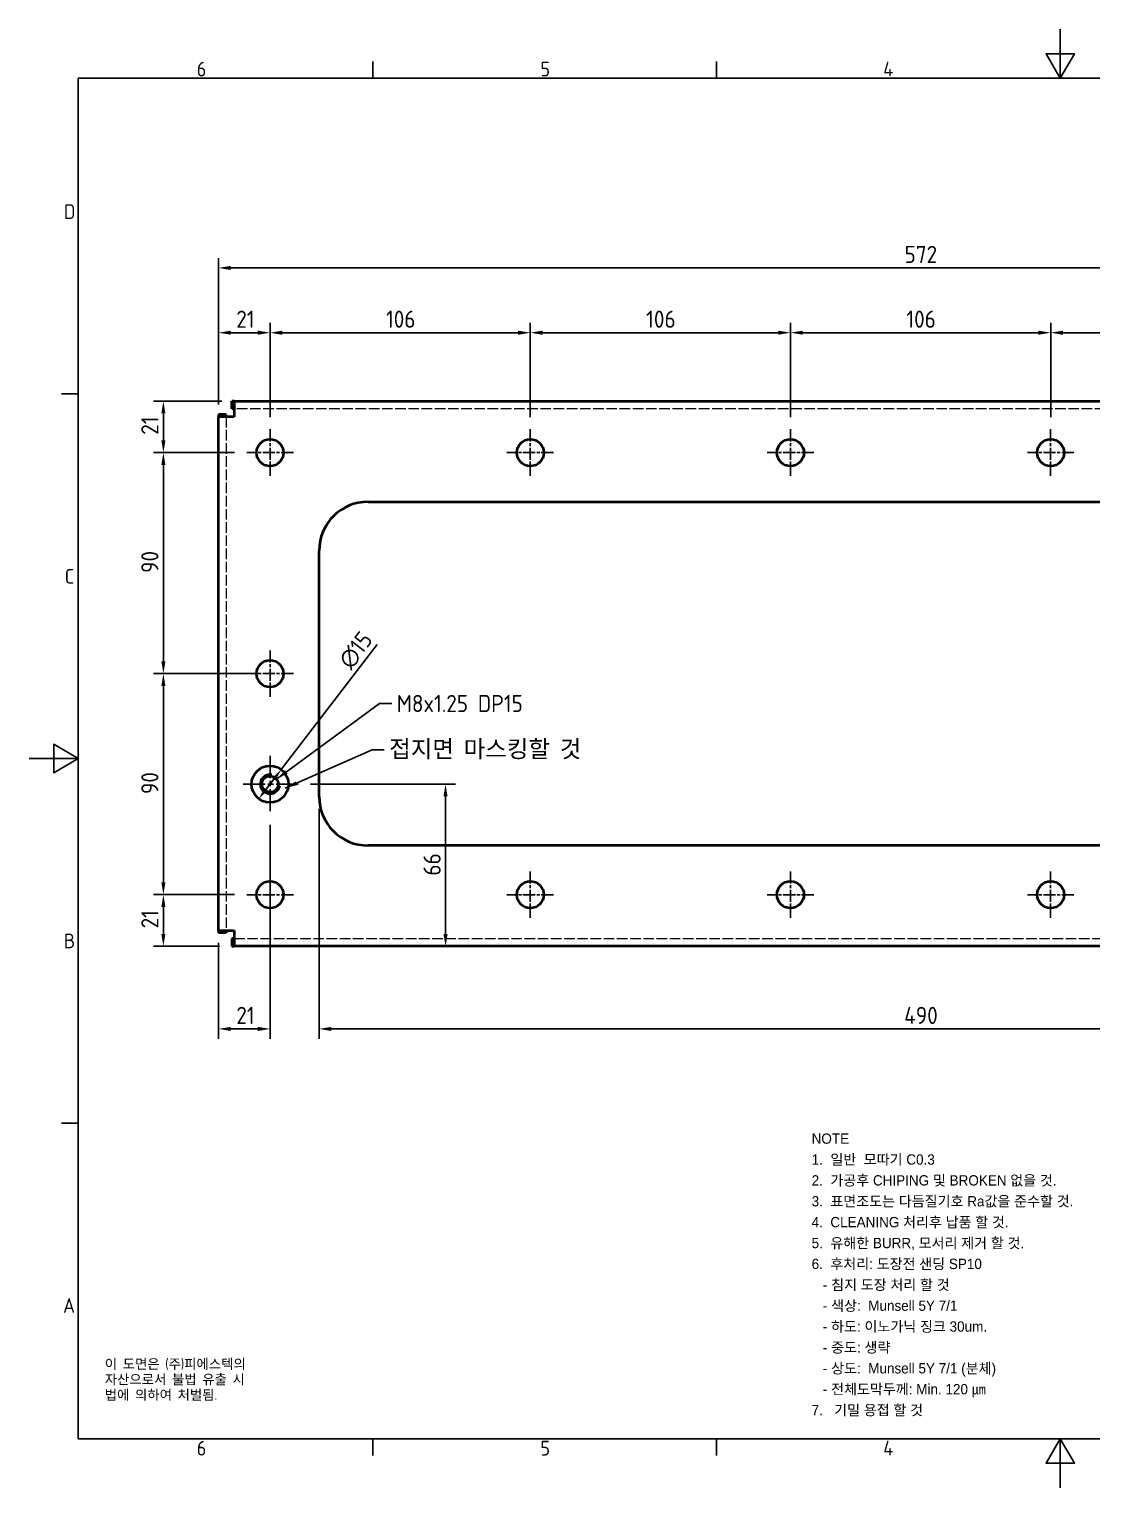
# Model space of a CAD drawing. Header units: millimetres. Extents: x 0 to 840, y 0 to 594.
# Drawn here: x 0 to 433, y 0 to 594 of the extents above; entities that cross this region are included whole.
import ezdxf

# ---------------------------------------------------------------- set-up
doc = ezdxf.new("R2010")
doc.units = ezdxf.units.MM
doc.header["$LTSCALE"] = 2
doc.linetypes.add('CHAIN', pattern=[0.3543, 0.2362, -0.0295, 0.0591, -0.0295])
doc.linetypes.add('DASHED', pattern=[0.2067, 0.1654, -0.0413])
doc.layers.get('0').update_dxf_attribs({"color": 3, "lineweight": 25})
for name, color, linetype, lineweight in [('가려진 것(ISO)', 2, 'DASHED', 18), ('가시적인 것(ISO)', 3, 'Continuous', 40), ('가시적인 좁은 것(ISO)', 3, 'Continuous', 35), ('경계(ISO)', 7, 'Continuous', 25), ('기호(ISO)', 5, 'Continuous', 25), ('중심 표식(ISO)', 1, 'Continuous', 25), ('치수(ISO)', 2, 'Continuous', 25)]:
    doc.layers.add(name, color=color, linetype=linetype, lineweight=lineweight)
doc.styles.add('ISO Proportional', font='arial.ttf')
doc.styles.add('문자 텍스트_M2B', font='isocp.shx')
doc.styles.add('문자 텍스트_PSTEK_POSCO', font='isocp.shx')
doc.styles.add('치수 텍스트_PSTEK_POSCO', font='isocp.shx')
doc.dimstyles.new('치수_PSTEK_POSCO', dxfattribs={"dimscale": 2, "dimtxt": 3.5, "dimasz": 2.5, "dimexe": 2, "dimexo": 2.5, "dimgap": 1, "dimtad": 1, "dimrnd": 1e-08, "dimdsep": 46, "dimtxsty": '치수 텍스트_PSTEK_POSCO', "dimcen": 0.09, "dimdle": 10, "dimclrd": 7, "dimclre": 7, "dimclrt": 2, "dimadec": 1, "dimazin": 2, "dimtfac": 1, "dimtmove": 0, "dimatfit": 3, "dimfxl": 0, "dimtolj": 1, "dimlwd": -1, "dimlwe": -1, "dimarcsym": 0})
doc.dimstyles.new('치수_PSTEK_POSCO$7', dxfattribs={"dimscale": 2, "dimtxt": 3.5, "dimasz": 2.5, "dimexe": 2, "dimexo": 2.5, "dimgap": 1, "dimtad": 1, "dimrnd": 1e-08, "dimdsep": 46, "dimtxsty": '치수 텍스트_PSTEK_POSCO', "dimcen": 0.09, "dimdle": 10, "dimclrd": 7, "dimclre": 7, "dimclrt": 2, "dimadec": 1, "dimazin": 2, "dimtfac": 1, "dimtmove": 0, "dimatfit": 3, "dimfxl": 0, "dimtolj": 1, "dimlwd": -1, "dimlwe": -1, "dimarcsym": 0})

# ---------------------------------------------------------------- blocks, each defined once
blk = doc.blocks.new('경계 Default Border')
at = {"layer": '경계(ISO)'}
for p, q in [((70, 287), (70, 290.4)), ((140, 287), (140, 290.4)), ((10, 222.75), (6.6, 222.75)), ((10, 74.25), (6.6, 74.25)), ((70, 10), (70, 6.6)), ((140, 10), (140, 6.6))]:
    blk.add_line(p, q, dxfattribs=at)
at = {"layer": '경계(ISO)', "flags": 128}
for points in [[(210, 297), (210, 287), (207.11, 292), (212.89, 292), (210, 287)], [(10, 10), (10, 287), (410, 287), (410, 10), (10, 10)], [(0, 148.5), (10, 148.5), (5, 151.39), (5, 145.61), (10, 148.5)], [(210, 0), (210, 10), (207.11, 5), (212.89, 5), (210, 10)]]:
    blk.add_lwpolyline(points, dxfattribs=at)
at = {"layer": '경계(ISO)', "color": 2, "char_height": 3, "attachment_point": 7, "style": '문자 텍스트_M2B'}
for s, insert in [('6', (34.14, 287.37)), ('5', (104.14, 287.37)), ('4', (173.97, 287.4)), ('D', (7.08, 258.35)), ('C', (7.24, 184.1)), ('B', (7.08, 109.85)), ('A', (6.91, 35.62)), ('6', (34.14, 6.57)), ('5', (104.14, 6.57)), ('4', (173.97, 6.6))]:
    blk.add_mtext(s, dxfattribs=dict(at, insert=insert))
blk = doc.blocks.new('*D22')
at = {"layer": 'Defpoints', "color": 0, "transparency": 16777216}
for p in [(98.12, 470.39), (77.12, 436.15), (98.12, 431.05)]:
    blk.add_point(p, dxfattribs=at)
at = {"layer": '치수(ISO)', "color": 7, "transparency": 16777216}
for p, q in [((77.12, 441.15), (77.12, 474.39)), ((82.12, 470.39), (93.12, 470.39)), ((98.12, 436.05), (98.12, 474.39))]:
    blk.add_line(p, q, dxfattribs=at)
for points in [[(82.12, 471.23), (82.12, 469.56), (77.12, 470.39)], [(93.12, 471.23), (93.12, 469.56), (98.12, 470.39)]]:
    blk.add_solid(points, dxfattribs=at)
at = {"layer": '치수(ISO)', "color": 2, "transparency": 16777216, "insert": (84.36, 475.89), "char_height": 7, "attachment_point": 4, "style": '치수 텍스트_PSTEK_POSCO'}
blk.add_mtext('\\A1;21', dxfattribs=at)
blk = doc.blocks.new('*D23')
at = {"layer": 'Defpoints', "color": 0, "transparency": 16777216}
for p in [(204.12, 470.39), (98.12, 431.05), (204.12, 431.05)]:
    blk.add_point(p, dxfattribs=at)
at = {"layer": '치수(ISO)', "color": 7, "transparency": 16777216}
for p, q in [((98.12, 436.05), (98.12, 474.39)), ((103.12, 470.39), (199.12, 470.39)), ((204.12, 436.05), (204.12, 474.39))]:
    blk.add_line(p, q, dxfattribs=at)
for points in [[(103.12, 471.23), (103.12, 469.56), (98.12, 470.39)], [(199.12, 471.23), (199.12, 469.56), (204.12, 470.39)]]:
    blk.add_solid(points, dxfattribs=at)
at = {"layer": '치수(ISO)', "color": 2, "transparency": 16777216, "insert": (145.36, 475.89), "char_height": 7, "attachment_point": 4, "style": '치수 텍스트_PSTEK_POSCO'}
blk.add_mtext('\\A1;106', dxfattribs=at)
blk = doc.blocks.new('*D26')
at = {"layer": 'Defpoints', "color": 0, "transparency": 16777216}
for p in [(54.67, 331.55), (98.12, 331.55), (88.62, 241.55)]:
    blk.add_point(p, dxfattribs=at)
at = {"layer": '치수(ISO)', "color": 7, "transparency": 16777216}
for p, q in [((93.12, 331.55), (50.67, 331.55)), ((54.67, 246.55), (54.67, 326.55)), ((83.62, 241.55), (50.67, 241.55))]:
    blk.add_line(p, q, dxfattribs=at)
for points in [[(53.84, 326.55), (55.5, 326.55), (54.67, 331.55)], [(53.84, 246.55), (55.5, 246.55), (54.67, 241.55)]]:
    blk.add_solid(points, dxfattribs=at)
at = {"layer": '치수(ISO)', "color": 2, "transparency": 16777216, "insert": (49.17, 282.53), "char_height": 7, "attachment_point": 4, "rotation": 90, "style": '치수 텍스트_PSTEK_POSCO'}
blk.add_mtext('\\A1;90', dxfattribs=at)
blk = doc.blocks.new('*D27')
at = {"layer": 'Defpoints', "color": 0, "transparency": 16777216}
for p in [(54.67, 442.55), (83.52, 442.55), (88.62, 421.55)]:
    blk.add_point(p, dxfattribs=at)
at = {"layer": '치수(ISO)', "color": 7, "transparency": 16777216}
for p, q in [((78.52, 442.55), (50.67, 442.55)), ((54.67, 426.55), (54.67, 437.55)), ((83.62, 421.55), (50.67, 421.55))]:
    blk.add_line(p, q, dxfattribs=at)
for points in [[(53.84, 437.55), (55.5, 437.55), (54.67, 442.55)], [(53.84, 426.55), (55.5, 426.55), (54.67, 421.55)]]:
    blk.add_solid(points, dxfattribs=at)
at = {"layer": '치수(ISO)', "color": 2, "transparency": 16777216, "insert": (49.17, 428.83), "char_height": 7, "attachment_point": 4, "rotation": 90, "style": '치수 텍스트_PSTEK_POSCO'}
blk.add_mtext('\\A1;21', dxfattribs=at)
blk = doc.blocks.new('*D28')
at = {"layer": 'Defpoints', "color": 0, "transparency": 16777216}
for p in [(54.67, 421.55), (88.62, 421.55), (98.12, 331.55)]:
    blk.add_point(p, dxfattribs=at)
at = {"layer": '치수(ISO)', "color": 7, "transparency": 16777216}
for p, q in [((83.62, 421.55), (50.67, 421.55)), ((54.67, 336.55), (54.67, 416.55)), ((93.12, 331.55), (50.67, 331.55))]:
    blk.add_line(p, q, dxfattribs=at)
for points in [[(53.84, 416.55), (55.5, 416.55), (54.67, 421.55)], [(53.84, 336.55), (55.5, 336.55), (54.67, 331.55)]]:
    blk.add_solid(points, dxfattribs=at)
at = {"layer": '치수(ISO)', "color": 2, "transparency": 16777216, "insert": (49.17, 372.57), "char_height": 7, "attachment_point": 4, "rotation": 90, "style": '치수 텍스트_PSTEK_POSCO'}
blk.add_mtext('\\A1;90', dxfattribs=at)
blk = doc.blocks.new('*D29')
at = {"layer": 'Defpoints', "color": 0, "transparency": 16777216}
for p in [(118.12, 281.55), (608.12, 281.55), (608.12, 186.88)]:
    blk.add_point(p, dxfattribs=at)
at = {"layer": '치수(ISO)', "color": 7, "transparency": 16777216}
for p, q in [((118.12, 276.55), (118.12, 182.88)), ((608.12, 276.55), (608.12, 182.88)), ((123.12, 186.88), (603.12, 186.88))]:
    blk.add_line(p, q, dxfattribs=at)
for points in [[(123.12, 187.71), (123.12, 186.04), (118.12, 186.88)], [(603.12, 187.71), (603.12, 186.04), (608.12, 186.88)]]:
    blk.add_solid(points, dxfattribs=at)
at = {"layer": '치수(ISO)', "color": 2, "transparency": 16777216, "insert": (356.45, 192.38), "char_height": 7, "attachment_point": 4, "style": '치수 텍스트_PSTEK_POSCO'}
blk.add_mtext('\\A1;490', dxfattribs=at)
blk = doc.blocks.new('*D35')
at = {"layer": 'Defpoints', "color": 0, "transparency": 16777216}
for p in [(649.12, 496.77), (77.12, 436.15), (649.12, 436.15)]:
    blk.add_point(p, dxfattribs=at)
at = {"layer": '치수(ISO)', "color": 7, "transparency": 16777216}
for p, q in [((77.12, 441.15), (77.12, 500.77)), ((649.12, 441.15), (649.12, 500.77)), ((82.12, 496.77), (644.12, 496.77))]:
    blk.add_line(p, q, dxfattribs=at)
for points in [[(82.12, 497.61), (82.12, 495.94), (77.12, 496.77)], [(644.12, 497.61), (644.12, 495.94), (649.12, 496.77)]]:
    blk.add_solid(points, dxfattribs=at)
at = {"layer": '치수(ISO)', "color": 2, "transparency": 16777216, "insert": (356.6, 502.27), "char_height": 7, "attachment_point": 4, "style": '치수 텍스트_PSTEK_POSCO'}
blk.add_mtext('\\A1;572', dxfattribs=at)
blk = doc.blocks.new('*D36')
at = {"layer": 'Defpoints', "color": 0, "transparency": 16777216}
for p in [(88.62, 241.55), (54.67, 220.55), (82.58, 220.55)]:
    blk.add_point(p, dxfattribs=at)
at = {"layer": '치수(ISO)', "color": 7, "transparency": 16777216}
for p, q in [((83.62, 241.55), (50.67, 241.55)), ((54.67, 236.55), (54.67, 225.55)), ((77.58, 220.55), (50.67, 220.55))]:
    blk.add_line(p, q, dxfattribs=at)
for points in [[(53.84, 236.55), (55.5, 236.55), (54.67, 241.55)], [(53.84, 225.55), (55.5, 225.55), (54.67, 220.55)]]:
    blk.add_solid(points, dxfattribs=at)
at = {"layer": '치수(ISO)', "color": 2, "transparency": 16777216, "insert": (49.17, 227.81), "char_height": 7, "attachment_point": 4, "rotation": 90, "style": '치수 텍스트_PSTEK_POSCO'}
blk.add_mtext('\\A1;21', dxfattribs=at)
blk = doc.blocks.new('*D37')
at = {"layer": 'Defpoints', "color": 0, "transparency": 16777216}
for p in [(310.12, 470.39), (204.12, 431.05), (310.12, 431.05)]:
    blk.add_point(p, dxfattribs=at)
at = {"layer": '치수(ISO)', "color": 7, "transparency": 16777216}
for p, q in [((204.12, 436.05), (204.12, 474.39)), ((209.12, 470.39), (305.12, 470.39)), ((310.12, 436.05), (310.12, 474.39))]:
    blk.add_line(p, q, dxfattribs=at)
for points in [[(209.12, 471.23), (209.12, 469.56), (204.12, 470.39)], [(305.12, 471.23), (305.12, 469.56), (310.12, 470.39)]]:
    blk.add_solid(points, dxfattribs=at)
at = {"layer": '치수(ISO)', "color": 2, "transparency": 16777216, "insert": (251.34, 475.89), "char_height": 7, "attachment_point": 4, "style": '치수 텍스트_PSTEK_POSCO'}
blk.add_mtext('\\A1;106', dxfattribs=at)
blk = doc.blocks.new('*D38')
at = {"layer": 'Defpoints', "color": 0, "transparency": 16777216}
for p in [(416.12, 470.39), (310.12, 431.05), (416.12, 431.05)]:
    blk.add_point(p, dxfattribs=at)
at = {"layer": '치수(ISO)', "color": 7, "transparency": 16777216}
for p, q in [((310.12, 436.05), (310.12, 474.39)), ((315.12, 470.39), (411.12, 470.39)), ((416.12, 436.05), (416.12, 474.39))]:
    blk.add_line(p, q, dxfattribs=at)
for points in [[(315.12, 471.23), (315.12, 469.56), (310.12, 470.39)], [(411.12, 471.23), (411.12, 469.56), (416.12, 470.39)]]:
    blk.add_solid(points, dxfattribs=at)
at = {"layer": '치수(ISO)', "color": 2, "transparency": 16777216, "insert": (357.34, 475.89), "char_height": 7, "attachment_point": 4, "style": '치수 텍스트_PSTEK_POSCO'}
blk.add_mtext('\\A1;106', dxfattribs=at)
blk = doc.blocks.new('*D39')
at = {"layer": 'Defpoints', "color": 0, "transparency": 16777216}
for p in [(522.12, 470.39), (416.12, 431.05), (522.12, 431.05)]:
    blk.add_point(p, dxfattribs=at)
at = {"layer": '치수(ISO)', "color": 7, "transparency": 16777216}
for p, q in [((416.12, 436.05), (416.12, 474.39)), ((421.12, 470.39), (517.12, 470.39)), ((522.12, 436.05), (522.12, 474.39))]:
    blk.add_line(p, q, dxfattribs=at)
for points in [[(421.12, 471.23), (421.12, 469.56), (416.12, 470.39)], [(517.12, 471.23), (517.12, 469.56), (522.12, 470.39)]]:
    blk.add_solid(points, dxfattribs=at)
at = {"layer": '치수(ISO)', "color": 2, "transparency": 16777216, "insert": (463.34, 475.89), "char_height": 7, "attachment_point": 4, "style": '치수 텍스트_PSTEK_POSCO'}
blk.add_mtext('\\A1;106', dxfattribs=at)
blk = doc.blocks.new('*D41')
at = {"layer": 'Defpoints', "color": 0, "transparency": 16777216}
for p in [(109.62, 286.55), (169.62, 286.55), (169.62, 220.55)]:
    blk.add_point(p, dxfattribs=at)
at = {"layer": '치수(ISO)', "color": 7, "transparency": 16777216}
for p, q in [((114.62, 286.55), (173.62, 286.55)), ((169.62, 225.55), (169.62, 281.55))]:
    blk.add_line(p, q, dxfattribs=at)
for points in [[(168.78, 281.55), (170.45, 281.55), (169.62, 286.55)], [(168.78, 225.55), (170.45, 225.55), (169.62, 220.55)]]:
    blk.add_solid(points, dxfattribs=at)
at = {"layer": '치수(ISO)', "color": 2, "transparency": 16777216, "insert": (164.12, 249.31), "char_height": 7, "attachment_point": 4, "rotation": 90, "style": '치수 텍스트_PSTEK_POSCO'}
blk.add_mtext('\\A1;66', dxfattribs=at)
blk = doc.blocks.new('*D42')
at = {"layer": 'Defpoints', "color": 0, "transparency": 16777216}
for p in [(98.12, 275.05), (77.12, 226.95), (77.12, 186.88)]:
    blk.add_point(p, dxfattribs=at)
at = {"layer": '치수(ISO)', "color": 7, "transparency": 16777216}
for p, q in [((98.12, 270.05), (98.12, 182.88)), ((77.12, 221.95), (77.12, 182.88)), ((93.12, 186.88), (82.12, 186.88))]:
    blk.add_line(p, q, dxfattribs=at)
for points in [[(82.12, 187.71), (82.12, 186.04), (77.12, 186.88)], [(93.12, 187.71), (93.12, 186.04), (98.12, 186.88)]]:
    blk.add_solid(points, dxfattribs=at)
at = {"layer": '치수(ISO)', "color": 2, "transparency": 16777216, "insert": (84.38, 192.38), "char_height": 7, "attachment_point": 4, "style": '치수 텍스트_PSTEK_POSCO'}
blk.add_mtext('\\A1;21', dxfattribs=at)
blk = doc.blocks.new('*D43')
at = {"layer": 'Defpoints', "color": 0, "transparency": 16777216}
for p in [(102.68, 292.5), (93.55, 280.6)]:
    blk.add_point(p, dxfattribs=at)
at = {"layer": '치수(ISO)', "color": 7, "transparency": 16777216}
for p, q in [((102.68, 292.5), (141.78, 343.46)), ((96.59, 284.56), (99.64, 288.53))]:
    blk.add_line(p, q, dxfattribs=at)
for points in [[(98.98, 289.04), (100.3, 288.02), (102.68, 292.5)], [(95.93, 285.07), (97.25, 284.06), (93.55, 280.6)]]:
    blk.add_solid(points, dxfattribs=at)
at = {"layer": '치수(ISO)', "color": 2, "transparency": 16777216, "insert": (128.36, 334.99), "char_height": 7, "attachment_point": 4, "rotation": 52.49917, "style": '치수 텍스트_PSTEK_POSCO'}
blk.add_mtext('\\A1;∅15', dxfattribs=at)
blk = doc.blocks.new('주석-판금')
at = {"layer": '기호(ISO)', "color": 2, "insert": (-40.78, 41.11), "char_height": 3, "width": 116.6778, "attachment_point": 1, "line_spacing_factor": 1.214607, "style": 'ISO Proportional'}
blk.add_mtext('\\f굴림|b0|i0;\\H3.0000;NOTE\\P1.  일반  모따기 C0.3\\P2.  가공후 CHIPING 및 BROKEN 없을 것.\\P3.  표면조도는 다듬질기호 Ra값을 준수할 것.\\P4.  CLEANING 처리후 납품 할 것.\\P5.  유해한 BURR, 모서리 제거 할 것.\\P6.  후처리: 도장전 샌딩 SP10  \\P   - 침지 도장 처리 할 것\\P   - 색상:\\f굴림|b0|i0;\\H3.0000;  Munsell 5Y 7/1\\P\\f굴림|b0|i0;\\H3.0000;   - 하도: 이노가닉 징크 30um.\\P   - 중도: 생략\\P   - 상도:  Munsell 5Y 7/1 (분체)\\P   - 전체도막두께: Min. 120 ㎛ \\P7.   기밀 용접 할 것', dxfattribs=at)

msp = doc.modelspace()

# ---------------------------------------------------------------- linework, layer by layer
at = {"layer": '가려진 것(ISO)', "ltscale": 12.975574}
msp.add_line((80.315, 436.148), (80.315, 226.948), dxfattribs=at)
at = {"layer": '가려진 것(ISO)', "ltscale": 13.006587}
for p, q in [((642.715, 439.348), (83.515, 439.348)), ((83.515, 223.748), (642.715, 223.748))]:
    msp.add_line(p, q, dxfattribs=at)
at = {"layer": '가시적인 것(ISO)'}
for p, q in [((83.515, 442.548), (82.578, 442.548)), ((82.578, 439.348), (82.578, 442.548)), ((83.515, 442.548), (642.715, 442.548)), ((83.515, 442.548), (83.515, 436.148)), ((80.315, 437.085), (77.115, 437.085)), ((77.115, 437.085), (77.115, 436.148)), ((77.115, 226.948), (77.115, 436.148)), ((83.515, 436.148), (77.115, 436.148)), ((80.315, 436.148), (80.315, 437.085)), ((83.515, 439.348), (82.578, 439.348)), ((138.115, 401.548), (588.115, 401.548)), ((118.115, 281.548), (118.115, 381.548)), ((588.115, 261.548), (138.115, 261.548)), ((77.115, 226.948), (83.515, 226.948)), ((77.115, 226.948), (77.115, 226.011)), ((80.315, 226.011), (77.115, 226.011)), ((80.315, 226.948), (80.315, 226.011)), ((83.515, 226.948), (83.515, 220.548)), ((83.515, 223.748), (82.578, 223.748)), ((82.578, 223.748), (82.578, 220.548)), ((82.578, 220.548), (83.515, 220.548)), ((642.715, 220.548), (83.515, 220.548))]:
    msp.add_line(p, q, dxfattribs=at)
for centre, radius in [((98.115, 421.548), 5.5), ((204.115, 421.548), 5.5), ((310.115, 421.548), 5.5), ((416.115, 421.548), 5.5), ((98.115, 331.548), 5.5), ((98.115, 286.548), 7.5), ((98.115, 286.548), 3.324), ((98.115, 241.548), 5.5), ((204.115, 241.548), 5.5), ((310.115, 241.548), 5.5), ((416.115, 241.548), 5.5)]:
    msp.add_circle(centre, radius, dxfattribs=at)
for centre, start, end in [((138.115, 381.548), 90, 180), ((138.115, 281.548), 180, 270)]:
    msp.add_arc(centre, 20, start, end, dxfattribs=at)
at = {"layer": '가시적인 좁은 것(ISO)'}
msp.add_arc((98.115, 286.548), 4, 80, 350, dxfattribs=at)
at = {"layer": '중심 표식(ISO)', "linetype": 'CHAIN', "ltscale": 10.556371}
for p, q in [((98.115, 431.048), (98.115, 412.048)), ((204.115, 431.048), (204.115, 412.048)), ((310.115, 431.048), (310.115, 412.048)), ((416.115, 431.048), (416.115, 412.048)), ((107.615, 421.548), (88.615, 421.548)), ((213.615, 421.548), (194.615, 421.548)), ((319.615, 421.548), (300.615, 421.548)), ((425.615, 421.548), (406.615, 421.548)), ((98.115, 341.048), (98.115, 322.048)), ((107.615, 331.548), (88.615, 331.548)), ((98.115, 251.048), (98.115, 232.048)), ((204.115, 251.048), (204.115, 232.048)), ((310.115, 251.048), (310.115, 232.048)), ((416.115, 251.048), (416.115, 232.048)), ((107.615, 241.548), (88.615, 241.548)), ((213.615, 241.548), (194.615, 241.548)), ((319.615, 241.548), (300.615, 241.548)), ((425.615, 241.548), (406.615, 241.548))]:
    msp.add_line(p, q, dxfattribs=at)
at = {"layer": '중심 표식(ISO)', "linetype": 'CHAIN', "ltscale": 19.051651}
for p, q in [((98.115, 298.048), (98.115, 275.048)), ((109.615, 286.548), (86.615, 286.548))]:
    msp.add_line(p, q, dxfattribs=at)

# ---------------------------------------------------------------- block references
for name, p, xscale, yscale, zscale in [('경계 Default Border', (0, 0), 2, 2, 2), ('주석-판금', (375.838, 86.76), 1.4, 1.4, 1.4)]:
    msp.add_blockref(name, p, dxfattribs=dict(xscale=xscale, yscale=yscale, zscale=zscale))

# ---------------------------------------------------------------- texts
at = {"layer": '기호(ISO)', "color": 2, "insert": (149.755, 319.394), "char_height": 7, "width": 60.50369, "attachment_point": 4, "line_spacing_factor": 0.6125, "style": '치수 텍스트_PSTEK_POSCO'}
msp.add_mtext('{M8x1.25 DP15}', dxfattribs=at)
at = {"layer": '기호(ISO)', "color": 2, "insert": (146.671, 300.538), "char_height": 7, "width": 92.6603, "attachment_point": 4, "style": '치수 텍스트_PSTEK_POSCO'}
msp.add_mtext('{\\fISOCP|b0|i0;\\H7.0000;접지면 마스킹할 것}', dxfattribs=at)
at = {"layer": '기호(ISO)', "color": 7, "insert": (30.789, 52.457), "char_height": 4, "width": 102.48028, "attachment_point": 1, "line_spacing_factor": 0.944221, "style": '문자 텍스트_PSTEK_POSCO'}
msp.add_mtext('{이 도면은 (주)피에스텍의\\P자산으로서 불법 유출 시 \\P법에 의하여 처벌됨.}', dxfattribs=at)

# ---------------------------------------------------------------- dimensions: what is measured, and where the dimension line sits
at = {"layer": '치수(ISO)', "color": 7}
for base, p1, p2, picture, middle in [((649.115, 496.774), (77.115, 436.148), (649.115, 436.148), '*D35', (363.115, 496.774)), ((608.115, 186.875), (118.115, 281.548), (608.115, 281.548), '*D29', (363.115, 186.875))]:
    dim = msp.add_linear_dim(base=base, p1=p1, p2=p2, dimstyle='치수_PSTEK_POSCO', override={"dimdec": 2, "dimtp": 0, "dimtm": 0, "dimtdec": 2, "dimtofl": 0, "dimatfit": 1}, dxfattribs=at)
    dim.commit()
    dim.dimension.update_dxf_attribs({"geometry": picture, "text_midpoint": middle, "dimtype": 160})
for base, p1, p2, angle, override, picture, middle in [((98.115, 470.393), (77.115, 436.148), (98.115, 431.048), 180, {"dimdec": 2, "dimtp": 0, "dimtm": 0, "dimtdec": 2, "dimtofl": 0, "dimatfit": 1}, '*D22', (87.595, 470.393)), ((204.115, 470.393), (98.115, 431.048), (204.115, 431.048), 180, {"dimdec": 2, "dimtp": 0, "dimtm": 0, "dimtdec": 2, "dimtofl": 0, "dimatfit": 1}, '*D23', (151.135, 470.393)), ((310.115, 470.393), (204.115, 431.048), (310.115, 431.048), 180, {"dimdec": 2, "dimtp": 0, "dimtm": 0, "dimtdec": 2, "dimtofl": 0, "dimatfit": 1}, '*D37', (257.115, 470.393)), ((416.115, 470.393), (310.115, 431.048), (416.115, 431.048), 180, {"dimdec": 2, "dimtp": 0, "dimtm": 0, "dimtdec": 2, "dimtofl": 0, "dimatfit": 1}, '*D38', (363.115, 470.393)), ((522.115, 470.393), (416.115, 431.048), (522.115, 431.048), 180, {"dimdec": 2, "dimtp": 0, "dimtm": 0, "dimtdec": 2, "dimtofl": 0, "dimatfit": 1}, '*D39', (469.115, 470.393)), ((54.669, 442.548), (88.615, 421.548), (83.515, 442.548), 90, {"dimdec": 2, "dimtp": 0, "dimtm": 0, "dimtdec": 2, "dimtofl": 0, "dimatfit": 1}, '*D27', (54.669, 432.068)), ((54.669, 421.548), (98.115, 331.548), (88.615, 421.548), 90, {"dimdec": 2, "dimtp": 0, "dimtm": 0, "dimtdec": 2, "dimtofl": 0, "dimatfit": 1}, '*D28', (54.669, 376.568)), ((54.669, 331.548), (88.615, 241.548), (98.115, 331.548), 90, {"dimdec": 2, "dimtp": 0, "dimtm": 0, "dimtdec": 2, "dimtofl": 0, "dimatfit": 1}, '*D26', (54.669, 286.528)), ((169.615, 286.548), (169.615, 220.548), (109.615, 286.548), 90, {"dimdec": 2, "dimse1": 1, "dimtp": 0, "dimtm": 0, "dimtdec": 2, "dimtofl": 0, "dimatfit": 1}, '*D41', (169.615, 253.548)), ((77.115, 186.875), (98.115, 275.048), (77.115, 226.948), 180, {"dimdec": 2, "dimtp": 0, "dimtm": 0, "dimtdec": 2, "dimtofl": 0, "dimatfit": 1}, '*D42', (87.615, 186.875)), ((54.669, 220.548), (88.615, 241.548), (82.578, 220.548), 90, {"dimdec": 2, "dimtp": 0, "dimtm": 0, "dimtdec": 2, "dimtofl": 0, "dimatfit": 1}, '*D36', (54.669, 231.048))]:
    dim = msp.add_linear_dim(base=base, p1=p1, p2=p2, angle=angle, dimstyle='치수_PSTEK_POSCO', override=override, dxfattribs=at)
    dim.commit()
    dim.dimension.update_dxf_attribs({"geometry": picture, "text_midpoint": middle, "dimtype": 160})
dim = msp.add_diameter_dim_2p(p1=(93.549, 280.598), p2=(102.681, 292.498), dimstyle='치수_PSTEK_POSCO', override={"dimdec": 2, "dimlfac": 1, "dimtp": 0, "dimtm": 0, "dimtdec": 2, "dimatfit": 2}, dxfattribs=at)
dim.commit()
dim.dimension.update_dxf_attribs({"geometry": '*D43', "text_midpoint": (136.643, 336.757), "dimtype": 163})

# ---------------------------------------------------------------- leaders
at = {"layer": '기호(ISO)', "color": 7, "annotation_type": 0, "has_hookline": 1, "hookline_direction": 0}
for points, text_width in [([(100.736, 288.591), (142.755, 319.394), (147.755, 319.394)], 52.09), ([(104.303, 284.914), (139.671, 300.538), (144.671, 300.538)], 80.233)]:
    msp.add_leader(points, dimstyle='치수_PSTEK_POSCO$7', override={"dimtad": 0}, dxfattribs=dict(at, text_width=text_width))

doc.saveas('drawing.dxf')
